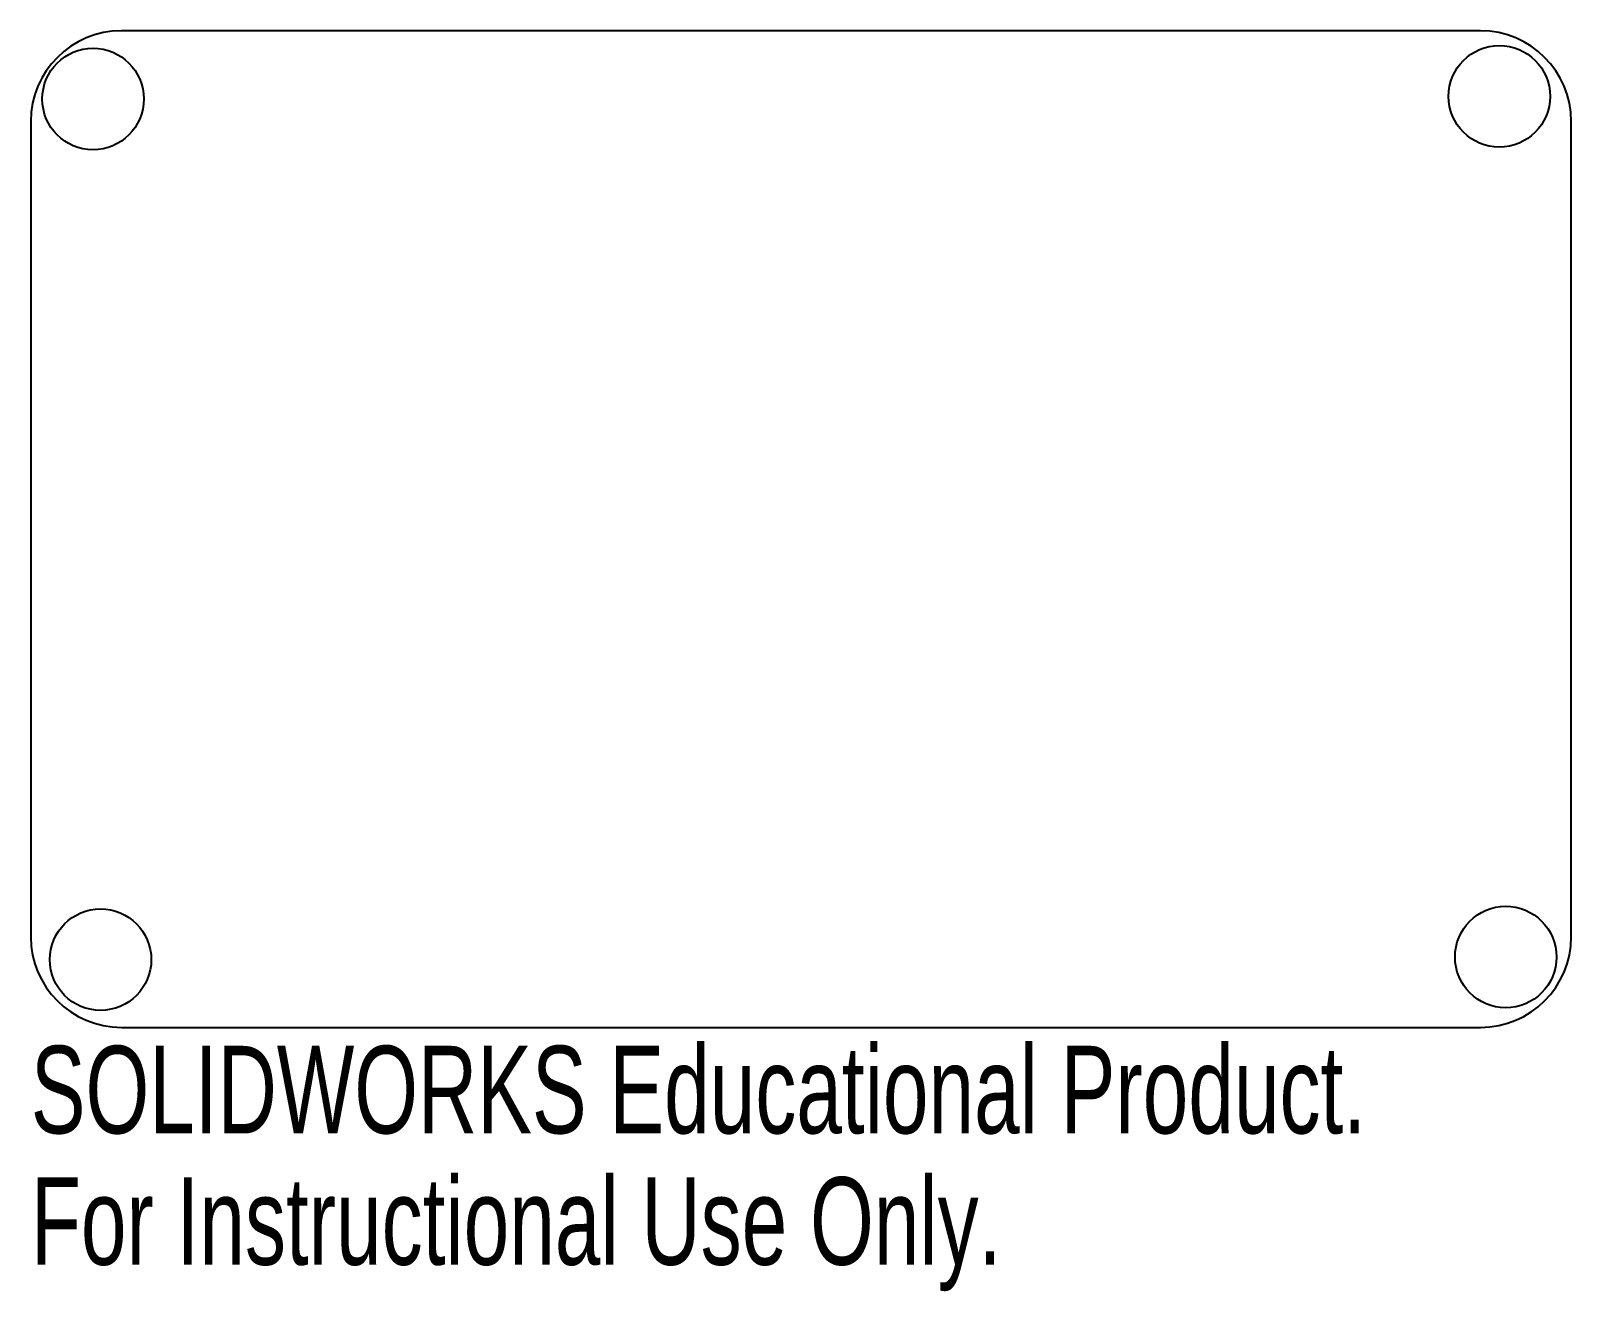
# Model space of a CAD drawing. Header units: millimetres. Extents: x -25.6 to 59.4, y -62 to 7.6.
import ezdxf

# ---------------------------------------------------------------- set-up
doc = ezdxf.new("R2010")
doc.units = ezdxf.units.MM
doc.styles.add('SLDTEXTSTYLE0', font='TXT', dxfattribs={"width": 0.7})

msp = doc.modelspace()

# ---------------------------------------------------------------- linework, layer by layer
at = {"color": 7, "linetype": 'Continuous', "lineweight": 25}
for p, q in [((54.378, 7.565), (-20.622, 7.565)), ((-25.622, 2.565), (-25.622, -42.435)), ((59.378, -42.435), (59.378, 2.565)), ((-20.622, -47.435), (54.378, -47.435))]:
    msp.add_line(p, q, dxfattribs=at)
for centre in [(-22.188, 3.803), (55.412, 3.948), (55.767, -43.552), (-21.775, -43.697)]:
    msp.add_circle(centre, 2.8, dxfattribs=at)
for centre, start, end in [((-20.622, 2.565), 90, 180), ((54.378, 2.565), 0, 90), ((-20.622, -42.435), 180, 270), ((54.378, -42.435), 270, 0)]:
    msp.add_arc(centre, 5, start, end, dxfattribs=at)

# ---------------------------------------------------------------- texts
at = {"color": 7, "linetype": 'Continuous', "char_height": 4.83362, "attachment_point": 1, "style": 'SLDTEXTSTYLE0'}
for s, insert in [('SOLIDWORKS Educational Product.', (-25.622, -48.454)), ('For Instructional Use Only.', (-25.622, -55.705))]:
    msp.add_mtext(s, dxfattribs=dict(at, insert=insert))

doc.saveas('drawing.dxf')
